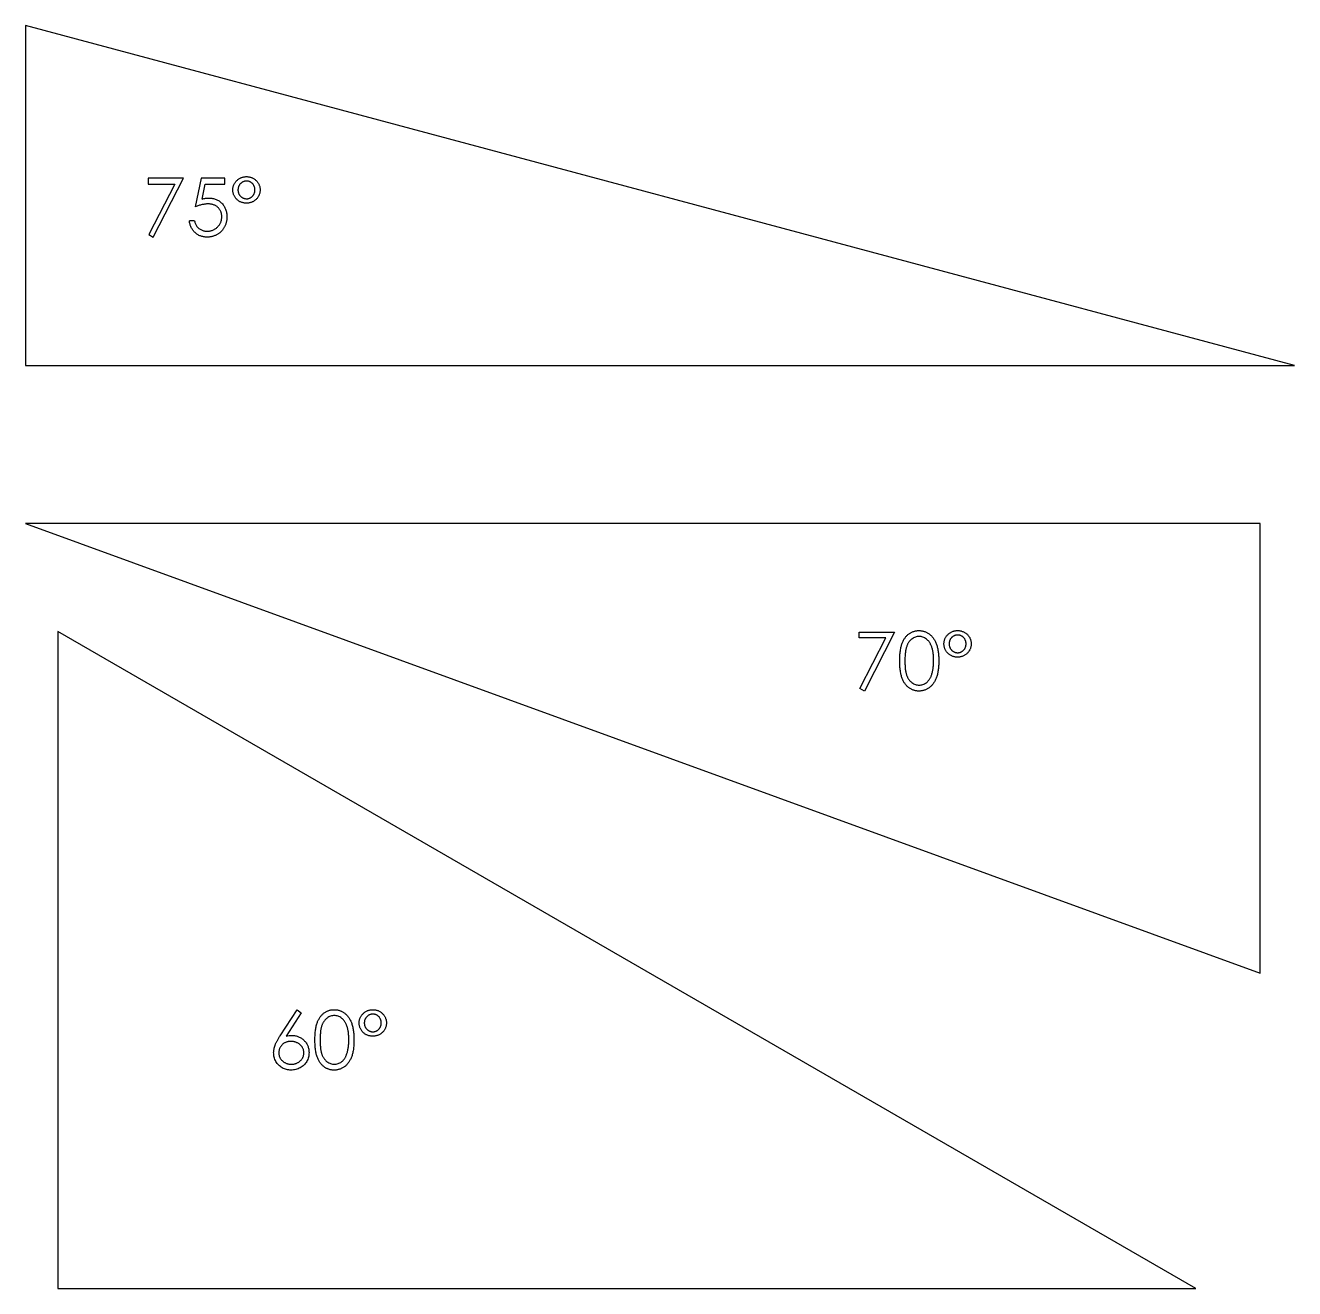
# Model space of a CAD drawing. Header units: millimetres. Extents: x 0 to 250, y -15 to 112.
# Drawn here: x 6.1 to 83.4, y 34.9 to 111.8 of the extents above; entities that cross this region are included whole.
import ezdxf

# ---------------------------------------------------------------- set-up
doc = ezdxf.new("R2010")
doc.units = ezdxf.units.MM

msp = doc.modelspace()

# ---------------------------------------------------------------- linework, layer by layer
at = {"color": 7, "linetype": 'Continuous', "lineweight": 25}
for p, q in [((6.09, 111.753), (6.09, 91.047)), ((83.364, 91.047), (6.09, 111.753)), ((13.56, 102.457), (13.56, 102.098)), ((15.713, 102.457), (13.56, 102.457)), ((13.56, 102.098), (15.182, 102.098)), ((15.182, 102.098), (13.602, 99.017)), ((13.874, 98.867), (15.713, 102.457)), ((16.79, 102.457), (16.431, 100.707)), ((18.226, 102.457), (16.79, 102.457)), ((16.847, 101.178), (17.036, 102.098)), ((17.036, 102.098), (18.226, 102.098)), ((18.226, 102.098), (18.226, 102.457)), ((16.386, 99.855), (16.072, 99.855)), ((13.602, 99.017), (13.874, 98.867)), ((6.09, 91.047), (83.364, 91.047)), ((81.266, 81.431), (6.09, 81.431)), ((6.09, 81.431), (81.266, 54.069)), ((81.266, 54.069), (81.266, 81.431)), ((8.073, 74.868), (8.073, 34.868)), ((77.355, 34.868), (8.073, 74.868)), ((56.855, 74.828), (59.009, 74.828)), ((56.855, 74.469), (56.855, 74.828)), ((58.477, 74.469), (56.855, 74.469)), ((56.898, 71.387), (58.477, 74.469)), ((59.009, 74.828), (57.169, 71.238)), ((57.169, 71.238), (56.898, 71.387)), ((21.597, 50.248), (22.641, 51.845)), ((22.641, 51.845), (22.883, 51.655)), ((22.883, 51.655), (21.958, 50.241)), ((8.073, 34.868), (77.355, 34.868))]:
    msp.add_line(p, q, dxfattribs=at)
for points, knots in [([(18.72, 101.746), (18.721, 101.773), (18.722, 101.827), (18.734, 101.906), (18.754, 101.981), (18.78, 102.054), (18.816, 102.123), (18.858, 102.19), (18.909, 102.253), (18.966, 102.313), (19.028, 102.368), (19.094, 102.416), (19.164, 102.456), (19.237, 102.489), (19.312, 102.515), (19.39, 102.533), (19.471, 102.545), (19.527, 102.546), (19.555, 102.547)], [0, 0, 0, 0, 0.063376, 0.124566, 0.185441, 0.245343, 0.305371, 0.366677, 0.429563, 0.494398, 0.559738, 0.623039, 0.685369, 0.747142, 0.808915, 0.871118, 0.934469, 1, 1, 1, 1]), ([(19.557, 102.278), (19.539, 102.277), (19.505, 102.276), (19.453, 102.269), (19.405, 102.256), (19.357, 102.239), (19.312, 102.217), (19.268, 102.189), (19.226, 102.157), (19.188, 102.12), (19.151, 102.081), (19.121, 102.038), (19.093, 101.993), (19.072, 101.946), (19.055, 101.898), (19.043, 101.847), (19.035, 101.794), (19.034, 101.757), (19.034, 101.739)], [0, 0, 0, 0, 0.063119, 0.125041, 0.184969, 0.244778, 0.305665, 0.36722, 0.42958, 0.494377, 0.559218, 0.622427, 0.684257, 0.746299, 0.807693, 0.869865, 0.934401, 1, 1, 1, 1]), ([(19.555, 102.547), (19.583, 102.546), (19.638, 102.545), (19.719, 102.533), (19.797, 102.515), (19.872, 102.489), (19.943, 102.456), (20.012, 102.416), (20.078, 102.368), (20.139, 102.313), (20.196, 102.253), (20.245, 102.189), (20.286, 102.122), (20.321, 102.052), (20.347, 101.978), (20.366, 101.901), (20.378, 101.821), (20.379, 101.767), (20.38, 101.739)], [0, 0, 0, 0, 0.065527, 0.128875, 0.190543, 0.252313, 0.313091, 0.374945, 0.437802, 0.502322, 0.566778, 0.629416, 0.69043, 0.751186, 0.811411, 0.872678, 0.935563, 1, 1, 1, 1]), ([(20.066, 101.735), (20.066, 101.754), (20.065, 101.791), (20.058, 101.846), (20.046, 101.897), (20.03, 101.947), (20.008, 101.994), (19.983, 102.039), (19.953, 102.082), (19.918, 102.122), (19.88, 102.158), (19.84, 102.191), (19.798, 102.217), (19.753, 102.239), (19.707, 102.257), (19.659, 102.269), (19.609, 102.277), (19.574, 102.277), (19.557, 102.278)], [0, 0, 0, 0, 0.068539, 0.134195, 0.198398, 0.260702, 0.322776, 0.384867, 0.447975, 0.512089, 0.575479, 0.637415, 0.697469, 0.75684, 0.816518, 0.875787, 0.937376, 1, 1, 1, 1]), ([(16.847, 101.178), (16.884, 101.188), (16.956, 101.208), (17.062, 101.23), (17.162, 101.243), (17.228, 101.245), (17.259, 101.246)], [0, 0, 0, 0, 0.275068, 0.532901, 0.773973, 1, 1, 1, 1]), ([(17.259, 101.246), (17.298, 101.245), (17.375, 101.243), (17.488, 101.227), (17.595, 101.202), (17.697, 101.167), (17.794, 101.122), (17.885, 101.066), (17.971, 101), (18.051, 100.925), (18.123, 100.842), (18.187, 100.753), (18.241, 100.658), (18.285, 100.558), (18.32, 100.452), (18.343, 100.339), (18.358, 100.222), (18.36, 100.142), (18.361, 100.101)], [0, 0, 0, 0, 0.065808, 0.129394, 0.190894, 0.251281, 0.310815, 0.370371, 0.430768, 0.492881, 0.555104, 0.616067, 0.677256, 0.73826, 0.800762, 0.864778, 0.931045, 1, 1, 1, 1]), ([(19.548, 100.931), (19.519, 100.932), (19.464, 100.933), (19.381, 100.945), (19.302, 100.963), (19.227, 100.989), (19.155, 101.022), (19.086, 101.062), (19.021, 101.11), (18.96, 101.165), (18.904, 101.225), (18.854, 101.289), (18.813, 101.357), (18.779, 101.428), (18.752, 101.503), (18.733, 101.581), (18.721, 101.662), (18.72, 101.718), (18.72, 101.746)], [0, 0, 0, 0, 0.0655549, 0.1294781, 0.1917174, 0.2530031, 0.3137968, 0.3751661, 0.43753, 0.5015448, 0.5651256, 0.6272731, 0.6882688, 0.7488016, 0.8097566, 0.8715944, 0.9344451, 1, 1, 1, 1]), ([(19.034, 101.739), (19.034, 101.721), (19.035, 101.686), (19.043, 101.633), (19.055, 101.583), (19.072, 101.534), (19.094, 101.487), (19.12, 101.443), (19.152, 101.4), (19.188, 101.359), (19.228, 101.323), (19.269, 101.29), (19.312, 101.262), (19.358, 101.24), (19.405, 101.222), (19.453, 101.21), (19.503, 101.203), (19.537, 101.201), (19.555, 101.201)], [0, 0, 0, 0, 0.06502, 0.128146, 0.190568, 0.25221, 0.313736, 0.37654, 0.4405, 0.506228, 0.571902, 0.635028, 0.696119, 0.75725, 0.816801, 0.87697, 0.937469, 1, 1, 1, 1]), ([(20.38, 101.739), (20.38, 101.711), (20.378, 101.656), (20.366, 101.576), (20.347, 101.499), (20.32, 101.425), (20.286, 101.354), (20.244, 101.287), (20.194, 101.224), (20.138, 101.164), (20.076, 101.11), (20.01, 101.062), (19.941, 101.022), (19.869, 100.988), (19.793, 100.963), (19.714, 100.945), (19.632, 100.933), (19.576, 100.932), (19.548, 100.931)], [0, 0, 0, 0, 0.064644, 0.127202, 0.188677, 0.249283, 0.309724, 0.37042, 0.432638, 0.496759, 0.560989, 0.623519, 0.685051, 0.7465, 0.807773, 0.870178, 0.934271, 1, 1, 1, 1]), ([(19.555, 101.201), (19.572, 101.201), (19.606, 101.202), (19.655, 101.21), (19.704, 101.221), (19.75, 101.239), (19.795, 101.261), (19.837, 101.288), (19.878, 101.32), (19.916, 101.356), (19.951, 101.396), (19.982, 101.438), (20.008, 101.482), (20.028, 101.529), (20.046, 101.577), (20.058, 101.628), (20.065, 101.681), (20.066, 101.717), (20.066, 101.735)], [0, 0, 0, 0, 0.062317, 0.123598, 0.183382, 0.243579, 0.303467, 0.364043, 0.426657, 0.491216, 0.555887, 0.619349, 0.681666, 0.74428, 0.805786, 0.868886, 0.933422, 1, 1, 1, 1]), ([(17.203, 100.887), (17.175, 100.886), (17.119, 100.885), (17.033, 100.876), (16.943, 100.862), (16.849, 100.842), (16.75, 100.817), (16.648, 100.786), (16.54, 100.749), (16.468, 100.721), (16.431, 100.707)], [0, 0, 0, 0, 0.102203, 0.211023, 0.3251, 0.446502, 0.573788, 0.708901, 0.850358, 1, 1, 1, 1]), ([(18.047, 100.114), (18.046, 100.142), (18.045, 100.197), (18.034, 100.277), (18.016, 100.353), (17.99, 100.426), (17.958, 100.494), (17.919, 100.558), (17.871, 100.618), (17.817, 100.673), (17.758, 100.724), (17.693, 100.767), (17.622, 100.804), (17.548, 100.835), (17.468, 100.858), (17.384, 100.875), (17.295, 100.885), (17.234, 100.886), (17.203, 100.887)], [0, 0, 0, 0, 0.065351, 0.127916, 0.18836, 0.247216, 0.30563, 0.36377, 0.422661, 0.482687, 0.5433, 0.604118, 0.664965, 0.727413, 0.791468, 0.858055, 0.927037, 1, 1, 1, 1]), ([(17.14, 98.867), (17.105, 98.868), (17.037, 98.869), (16.936, 98.884), (16.839, 98.904), (16.747, 98.935), (16.659, 98.973), (16.575, 99.022), (16.495, 99.077), (16.42, 99.141), (16.351, 99.212), (16.289, 99.289), (16.234, 99.371), (16.187, 99.458), (16.146, 99.55), (16.114, 99.647), (16.089, 99.749), (16.078, 99.819), (16.072, 99.855)], [0, 0, 0, 0, 0.065421, 0.128708, 0.190236, 0.250724, 0.310637, 0.370766, 0.431615, 0.493523, 0.555883, 0.617342, 0.678668, 0.740711, 0.802985, 0.866803, 0.932347, 1, 1, 1, 1]), ([(16.386, 99.855), (16.394, 99.821), (16.409, 99.757), (16.442, 99.667), (16.481, 99.587), (16.529, 99.515), (16.585, 99.453), (16.65, 99.397), (16.722, 99.347), (16.803, 99.305), (16.888, 99.269), (16.976, 99.246), (17.067, 99.229), (17.128, 99.227), (17.158, 99.226)], [0, 0, 0, 0, 0.094687, 0.181994, 0.264377, 0.34218, 0.418618, 0.496509, 0.577369, 0.661511, 0.746733, 0.831258, 0.915206, 1, 1, 1, 1]), ([(18.361, 100.101), (18.36, 100.072), (18.359, 100.015), (18.352, 99.931), (18.339, 99.849), (18.322, 99.768), (18.299, 99.69), (18.272, 99.613), (18.239, 99.538), (18.202, 99.465), (18.161, 99.394), (18.115, 99.329), (18.067, 99.267), (18.014, 99.209), (17.958, 99.156), (17.899, 99.107), (17.836, 99.061), (17.769, 99.021), (17.7, 98.984), (17.627, 98.954), (17.553, 98.927), (17.476, 98.905), (17.396, 98.888), (17.313, 98.877), (17.227, 98.868), (17.169, 98.868), (17.14, 98.867)], [0, 0, 0, 0, 0.044014, 0.087434, 0.130118, 0.172554, 0.214555, 0.256298, 0.298438, 0.340849, 0.382715, 0.423924, 0.464246, 0.504074, 0.543862, 0.583567, 0.623094, 0.663229, 0.703551, 0.743938, 0.784541, 0.82575, 0.867757, 0.910745, 0.954914, 1, 1, 1, 1]), ([(17.158, 99.226), (17.188, 99.227), (17.247, 99.229), (17.334, 99.241), (17.418, 99.26), (17.498, 99.289), (17.575, 99.324), (17.649, 99.369), (17.72, 99.42), (17.786, 99.479), (17.847, 99.544), (17.901, 99.613), (17.945, 99.688), (17.983, 99.765), (18.012, 99.847), (18.032, 99.932), (18.044, 100.022), (18.046, 100.083), (18.047, 100.114)], [0, 0, 0, 0, 0.064207, 0.126425, 0.18768, 0.248216, 0.308305, 0.369661, 0.431699, 0.495947, 0.559758, 0.622295, 0.683911, 0.745092, 0.80674, 0.869087, 0.93329, 1, 1, 1, 1]), ([(59.323, 73.076), (59.323, 73.132), (59.324, 73.241), (59.331, 73.4), (59.343, 73.549), (59.359, 73.688), (59.379, 73.818), (59.405, 73.937), (59.435, 74.047), (59.469, 74.147), (59.508, 74.24), (59.551, 74.326), (59.598, 74.406), (59.648, 74.481), (59.703, 74.55), (59.76, 74.614), (59.822, 74.671), (59.888, 74.723), (59.957, 74.768), (60.027, 74.808), (60.1, 74.842), (60.175, 74.869), (60.252, 74.891), (60.331, 74.907), (60.411, 74.916), (60.466, 74.917), (60.493, 74.917)], [0, 0, 0, 0, 0.068595, 0.133246, 0.194313, 0.251279, 0.304513, 0.354235, 0.400481, 0.443411, 0.484015, 0.523252, 0.561042, 0.5979, 0.633518, 0.668314, 0.702496, 0.736685, 0.770293, 0.803437, 0.835913, 0.86846, 0.900847, 0.933467, 0.966258, 1, 1, 1, 1]), ([(60.504, 74.558), (60.465, 74.556), (60.388, 74.552), (60.273, 74.524), (60.163, 74.474), (60.076, 74.419), (60.009, 74.366), (59.962, 74.321), (59.918, 74.271), (59.877, 74.217), (59.839, 74.158), (59.804, 74.095), (59.773, 74.028), (59.744, 73.955), (59.718, 73.875), (59.697, 73.788), (59.678, 73.691), (59.664, 73.586), (59.651, 73.471), (59.644, 73.348), (59.637, 73.216), (59.637, 73.125), (59.637, 73.078)], [0, 0, 0, 0, 0.060387, 0.120883, 0.182755, 0.247811, 0.281299, 0.315088, 0.349702, 0.384857, 0.420966, 0.458511, 0.497175, 0.537602, 0.580503, 0.627468, 0.678388, 0.733983, 0.793747, 0.857714, 0.926698, 1, 1, 1, 1]), ([(60.493, 74.917), (60.521, 74.917), (60.576, 74.916), (60.658, 74.907), (60.738, 74.891), (60.816, 74.869), (60.892, 74.842), (60.966, 74.808), (61.038, 74.768), (61.108, 74.722), (61.175, 74.67), (61.238, 74.611), (61.298, 74.546), (61.355, 74.476), (61.407, 74.398), (61.456, 74.315), (61.501, 74.226), (61.543, 74.131), (61.58, 74.027), (61.613, 73.917), (61.64, 73.797), (61.663, 73.669), (61.68, 73.533), (61.693, 73.388), (61.699, 73.235), (61.701, 73.13), (61.701, 73.076)], [0, 0, 0, 0, 0.033788, 0.067194, 0.099862, 0.132567, 0.165151, 0.197913, 0.231319, 0.265083, 0.299255, 0.334399, 0.369943, 0.406284, 0.444064, 0.482998, 0.523354, 0.565537, 0.609613, 0.656391, 0.705885, 0.758325, 0.813832, 0.872795, 0.934722, 1, 1, 1, 1]), ([(61.387, 73.078), (61.387, 73.12), (61.386, 73.202), (61.381, 73.323), (61.371, 73.437), (61.359, 73.546), (61.342, 73.649), (61.323, 73.746), (61.298, 73.837), (61.271, 73.923), (61.24, 74.003), (61.206, 74.077), (61.17, 74.146), (61.13, 74.209), (61.088, 74.267), (61.043, 74.319), (60.995, 74.365), (60.928, 74.419), (60.841, 74.473), (60.732, 74.524), (60.619, 74.552), (60.542, 74.556), (60.504, 74.558)], [0, 0, 0, 0, 0.0656812, 0.1284865, 0.1881751, 0.2451061, 0.2994484, 0.3508229, 0.3999417, 0.4466717, 0.4912545, 0.5333763, 0.5738528, 0.6125263, 0.6495971, 0.685532, 0.7201058, 0.7538377, 0.8189254, 0.8804935, 0.9403113, 1, 1, 1, 1]), ([(62.015, 74.117), (62.016, 74.144), (62.018, 74.197), (62.029, 74.276), (62.049, 74.352), (62.075, 74.425), (62.112, 74.494), (62.153, 74.561), (62.204, 74.624), (62.261, 74.684), (62.324, 74.738), (62.39, 74.787), (62.46, 74.827), (62.532, 74.86), (62.608, 74.886), (62.686, 74.904), (62.767, 74.916), (62.822, 74.917), (62.85, 74.917)], [0, 0, 0, 0, 0.063376, 0.124566, 0.185441, 0.245343, 0.305371, 0.366677, 0.429563, 0.494398, 0.559738, 0.623039, 0.685369, 0.747142, 0.808915, 0.871118, 0.934469, 1, 1, 1, 1]), ([(62.852, 74.648), (62.835, 74.648), (62.8, 74.646), (62.749, 74.64), (62.7, 74.626), (62.653, 74.61), (62.607, 74.587), (62.564, 74.56), (62.522, 74.528), (62.483, 74.491), (62.447, 74.452), (62.416, 74.408), (62.389, 74.364), (62.367, 74.317), (62.35, 74.268), (62.339, 74.217), (62.33, 74.164), (62.33, 74.128), (62.329, 74.11)], [0, 0, 0, 0, 0.0631191, 0.1250408, 0.1849685, 0.2447783, 0.3056648, 0.3672204, 0.4295797, 0.4943772, 0.5592184, 0.6224269, 0.6842573, 0.7462986, 0.8076933, 0.8698654, 0.9344008, 1, 1, 1, 1]), ([(62.85, 74.917), (62.878, 74.917), (62.934, 74.916), (63.015, 74.904), (63.093, 74.886), (63.167, 74.86), (63.239, 74.826), (63.308, 74.787), (63.373, 74.739), (63.434, 74.683), (63.491, 74.624), (63.54, 74.56), (63.582, 74.493), (63.617, 74.423), (63.643, 74.349), (63.661, 74.272), (63.674, 74.192), (63.675, 74.137), (63.676, 74.11)], [0, 0, 0, 0, 0.065527, 0.128875, 0.190543, 0.252313, 0.313091, 0.374945, 0.437802, 0.502322, 0.566778, 0.629416, 0.69043, 0.751186, 0.811411, 0.872678, 0.935563, 1, 1, 1, 1]), ([(63.362, 74.106), (63.361, 74.125), (63.361, 74.162), (63.353, 74.216), (63.341, 74.268), (63.325, 74.318), (63.304, 74.365), (63.279, 74.41), (63.249, 74.453), (63.213, 74.492), (63.176, 74.529), (63.136, 74.561), (63.094, 74.588), (63.049, 74.61), (63.003, 74.628), (62.954, 74.639), (62.904, 74.647), (62.87, 74.648), (62.852, 74.648)], [0, 0, 0, 0, 0.068539, 0.134195, 0.198398, 0.260702, 0.322776, 0.384867, 0.447975, 0.512089, 0.575479, 0.637415, 0.697469, 0.75684, 0.816518, 0.875787, 0.937376, 1, 1, 1, 1]), ([(62.843, 73.302), (62.815, 73.303), (62.759, 73.304), (62.677, 73.316), (62.598, 73.333), (62.523, 73.36), (62.451, 73.393), (62.382, 73.433), (62.316, 73.481), (62.255, 73.536), (62.199, 73.596), (62.15, 73.66), (62.108, 73.727), (62.074, 73.799), (62.047, 73.873), (62.029, 73.951), (62.017, 74.033), (62.016, 74.088), (62.015, 74.117)], [0, 0, 0, 0, 0.065555, 0.129478, 0.191717, 0.253003, 0.313797, 0.375166, 0.43753, 0.501545, 0.565126, 0.627273, 0.688269, 0.748802, 0.809757, 0.871594, 0.934445, 1, 1, 1, 1]), ([(62.329, 74.11), (62.33, 74.092), (62.33, 74.056), (62.339, 74.004), (62.35, 73.953), (62.367, 73.905), (62.389, 73.858), (62.416, 73.813), (62.448, 73.77), (62.484, 73.73), (62.523, 73.693), (62.565, 73.661), (62.608, 73.633), (62.653, 73.611), (62.7, 73.593), (62.749, 73.58), (62.799, 73.573), (62.833, 73.572), (62.85, 73.571)], [0, 0, 0, 0, 0.06502, 0.128146, 0.190568, 0.25221, 0.313736, 0.37654, 0.4405, 0.506228, 0.571902, 0.635028, 0.696119, 0.75725, 0.816801, 0.87697, 0.937469, 1, 1, 1, 1]), ([(63.676, 74.11), (63.675, 74.082), (63.674, 74.027), (63.661, 73.947), (63.643, 73.869), (63.616, 73.795), (63.581, 73.725), (63.54, 73.657), (63.489, 73.595), (63.433, 73.534), (63.371, 73.48), (63.306, 73.432), (63.237, 73.392), (63.164, 73.359), (63.089, 73.334), (63.01, 73.316), (62.928, 73.304), (62.872, 73.303), (62.843, 73.302)], [0, 0, 0, 0, 0.0646445, 0.1272024, 0.1886772, 0.2492835, 0.3097242, 0.3704203, 0.4326382, 0.4967588, 0.5609895, 0.6235191, 0.6850515, 0.7465, 0.8077733, 0.870178, 0.934271, 1, 1, 1, 1]), ([(62.85, 73.571), (62.867, 73.572), (62.901, 73.572), (62.951, 73.581), (62.999, 73.592), (63.045, 73.61), (63.09, 73.632), (63.132, 73.659), (63.173, 73.69), (63.211, 73.726), (63.246, 73.766), (63.277, 73.808), (63.304, 73.853), (63.324, 73.9), (63.342, 73.948), (63.353, 73.999), (63.361, 74.051), (63.361, 74.087), (63.362, 74.106)], [0, 0, 0, 0, 0.0623168, 0.1235976, 0.1833822, 0.2435791, 0.303467, 0.3640434, 0.4266572, 0.4912159, 0.5558873, 0.6193493, 0.6816661, 0.7442798, 0.8057858, 0.8688857, 0.9334219, 1, 1, 1, 1]), ([(60.493, 71.238), (60.466, 71.238), (60.411, 71.239), (60.331, 71.249), (60.252, 71.264), (60.176, 71.286), (60.101, 71.312), (60.029, 71.346), (59.959, 71.385), (59.891, 71.43), (59.826, 71.481), (59.763, 71.538), (59.706, 71.602), (59.652, 71.671), (59.601, 71.746), (59.554, 71.827), (59.511, 71.914), (59.471, 72.007), (59.436, 72.108), (59.405, 72.218), (59.381, 72.338), (59.36, 72.468), (59.343, 72.606), (59.331, 72.755), (59.324, 72.912), (59.323, 73.021), (59.323, 73.076)], [0, 0, 0, 0, 0.033787, 0.066622, 0.099285, 0.131361, 0.163585, 0.196104, 0.228902, 0.262158, 0.295991, 0.330218, 0.36506, 0.400951, 0.43762, 0.475708, 0.515381, 0.556414, 0.599765, 0.646424, 0.696431, 0.749782, 0.806573, 0.867436, 0.931887, 1, 1, 1, 1]), ([(59.637, 73.078), (59.637, 73.031), (59.637, 72.94), (59.644, 72.808), (59.652, 72.685), (59.662, 72.571), (59.678, 72.466), (59.696, 72.369), (59.718, 72.281), (59.743, 72.202), (59.772, 72.129), (59.804, 72.062), (59.838, 71.998), (59.876, 71.94), (59.917, 71.886), (59.961, 71.836), (60.009, 71.791), (60.076, 71.737), (60.164, 71.681), (60.274, 71.633), (60.388, 71.603), (60.465, 71.599), (60.504, 71.597)], [0, 0, 0, 0, 0.0729511, 0.1415837, 0.2059265, 0.2653014, 0.3205972, 0.3718165, 0.4187898, 0.4616987, 0.5021336, 0.5408043, 0.5781805, 0.6142969, 0.6496782, 0.6842995, 0.718359, 0.7520809, 0.8176524, 0.8797221, 0.9399656, 1, 1, 1, 1]), ([(61.701, 73.076), (61.701, 73.023), (61.699, 72.918), (61.693, 72.766), (61.68, 72.622), (61.664, 72.486), (61.641, 72.359), (61.614, 72.24), (61.583, 72.129), (61.545, 72.027), (61.504, 71.932), (61.459, 71.844), (61.41, 71.76), (61.358, 71.683), (61.302, 71.612), (61.241, 71.548), (61.177, 71.488), (61.11, 71.436), (61.039, 71.39), (60.967, 71.348), (60.893, 71.315), (60.817, 71.287), (60.739, 71.265), (60.658, 71.25), (60.576, 71.239), (60.521, 71.238), (60.493, 71.238)], [0, 0, 0, 0, 0.065063, 0.126773, 0.185516, 0.240765, 0.29298, 0.34225, 0.388919, 0.432776, 0.474628, 0.514775, 0.553606, 0.591426, 0.628028, 0.663804, 0.698984, 0.733591, 0.767628, 0.801208, 0.834264, 0.866981, 0.89972, 0.932702, 0.966176, 1, 1, 1, 1]), ([(61.255, 72.198), (61.265, 72.229), (61.287, 72.292), (61.314, 72.391), (61.336, 72.494), (61.356, 72.601), (61.369, 72.714), (61.38, 72.831), (61.386, 72.953), (61.387, 73.036), (61.387, 73.078)], [0, 0, 0, 0, 0.110588, 0.224542, 0.342503, 0.464324, 0.590756, 0.722227, 0.858843, 1, 1, 1, 1]), ([(60.504, 71.597), (60.542, 71.599), (60.62, 71.602), (60.733, 71.633), (60.843, 71.679), (60.929, 71.734), (60.994, 71.786), (61.041, 71.831), (61.084, 71.881), (61.125, 71.935), (61.163, 71.994), (61.197, 72.057), (61.228, 72.126), (61.246, 72.173), (61.255, 72.198)], [0, 0, 0, 0, 0.112813, 0.225394, 0.339595, 0.459675, 0.521735, 0.583926, 0.648174, 0.713881, 0.781004, 0.851451, 0.924051, 1, 1, 1, 1]), ([(23.718, 50.004), (23.718, 50.06), (23.719, 50.169), (23.726, 50.328), (23.738, 50.477), (23.754, 50.616), (23.774, 50.746), (23.8, 50.865), (23.83, 50.975), (23.864, 51.075), (23.903, 51.168), (23.946, 51.254), (23.993, 51.334), (24.043, 51.409), (24.098, 51.478), (24.155, 51.542), (24.217, 51.599), (24.283, 51.651), (24.352, 51.696), (24.422, 51.736), (24.495, 51.77), (24.57, 51.797), (24.647, 51.819), (24.726, 51.835), (24.806, 51.844), (24.861, 51.845), (24.888, 51.845)], [0, 0, 0, 0, 0.068595, 0.133246, 0.194313, 0.251279, 0.304513, 0.354235, 0.400481, 0.443411, 0.484015, 0.523252, 0.561042, 0.5979, 0.633518, 0.668314, 0.702496, 0.736685, 0.770293, 0.803437, 0.835913, 0.86846, 0.900847, 0.933467, 0.966258, 1, 1, 1, 1]), ([(24.888, 51.845), (24.916, 51.845), (24.971, 51.844), (25.053, 51.835), (25.133, 51.819), (25.211, 51.797), (25.287, 51.77), (25.361, 51.736), (25.433, 51.696), (25.503, 51.65), (25.57, 51.598), (25.633, 51.539), (25.693, 51.474), (25.75, 51.404), (25.802, 51.326), (25.851, 51.243), (25.896, 51.154), (25.938, 51.059), (25.975, 50.955), (26.009, 50.845), (26.035, 50.725), (26.058, 50.597), (26.075, 50.461), (26.088, 50.316), (26.094, 50.163), (26.096, 50.058), (26.096, 50.004)], [0, 0, 0, 0, 0.033788, 0.067194, 0.099862, 0.132567, 0.165151, 0.197913, 0.231319, 0.265083, 0.299255, 0.334399, 0.369943, 0.406284, 0.444064, 0.482998, 0.523354, 0.565537, 0.609613, 0.656391, 0.705885, 0.758325, 0.813832, 0.872795, 0.934722, 1, 1, 1, 1]), ([(26.41, 51.045), (26.411, 51.072), (26.413, 51.125), (26.424, 51.204), (26.444, 51.28), (26.471, 51.353), (26.507, 51.422), (26.548, 51.489), (26.6, 51.552), (26.656, 51.612), (26.719, 51.666), (26.785, 51.715), (26.855, 51.755), (26.927, 51.788), (27.003, 51.814), (27.081, 51.832), (27.162, 51.844), (27.217, 51.845), (27.245, 51.845)], [0, 0, 0, 0, 0.063376, 0.124566, 0.185441, 0.245343, 0.305371, 0.366677, 0.429563, 0.494398, 0.559738, 0.623039, 0.685369, 0.747142, 0.808915, 0.871118, 0.934469, 1, 1, 1, 1]), ([(27.245, 51.845), (27.274, 51.845), (27.329, 51.844), (27.41, 51.832), (27.488, 51.814), (27.563, 51.788), (27.634, 51.754), (27.703, 51.715), (27.769, 51.667), (27.829, 51.611), (27.886, 51.552), (27.935, 51.488), (27.977, 51.421), (28.012, 51.351), (28.038, 51.277), (28.056, 51.2), (28.069, 51.12), (28.07, 51.065), (28.071, 51.038)], [0, 0, 0, 0, 0.065527, 0.128875, 0.190543, 0.252313, 0.313091, 0.374945, 0.437802, 0.502322, 0.566778, 0.629416, 0.69043, 0.751186, 0.811411, 0.872678, 0.935563, 1, 1, 1, 1]), ([(24.899, 51.486), (24.86, 51.484), (24.783, 51.48), (24.668, 51.452), (24.558, 51.402), (24.471, 51.347), (24.404, 51.294), (24.357, 51.249), (24.313, 51.199), (24.272, 51.145), (24.234, 51.086), (24.199, 51.024), (24.168, 50.956), (24.139, 50.883), (24.113, 50.803), (24.092, 50.716), (24.073, 50.619), (24.059, 50.514), (24.047, 50.399), (24.039, 50.276), (24.033, 50.144), (24.032, 50.053), (24.032, 50.006)], [0, 0, 0, 0, 0.060387, 0.120883, 0.182755, 0.247811, 0.281299, 0.315088, 0.349702, 0.384857, 0.420966, 0.458511, 0.497175, 0.537602, 0.580503, 0.627468, 0.678388, 0.733983, 0.793747, 0.857714, 0.926698, 1, 1, 1, 1]), ([(25.782, 50.006), (25.782, 50.048), (25.781, 50.13), (25.776, 50.251), (25.766, 50.365), (25.754, 50.474), (25.737, 50.577), (25.718, 50.674), (25.693, 50.765), (25.666, 50.851), (25.635, 50.931), (25.601, 51.005), (25.565, 51.074), (25.525, 51.137), (25.483, 51.195), (25.438, 51.247), (25.39, 51.293), (25.323, 51.347), (25.236, 51.401), (25.127, 51.452), (25.014, 51.48), (24.937, 51.484), (24.899, 51.486)], [0, 0, 0, 0, 0.065681, 0.128486, 0.188175, 0.245106, 0.299448, 0.350823, 0.399942, 0.446672, 0.491255, 0.533376, 0.573853, 0.612526, 0.649597, 0.685532, 0.720106, 0.753838, 0.818925, 0.880493, 0.940311, 1, 1, 1, 1]), ([(27.238, 50.23), (27.21, 50.231), (27.154, 50.232), (27.072, 50.244), (26.993, 50.261), (26.918, 50.288), (26.846, 50.321), (26.777, 50.361), (26.711, 50.409), (26.65, 50.464), (26.594, 50.524), (26.545, 50.588), (26.503, 50.655), (26.47, 50.727), (26.443, 50.801), (26.424, 50.879), (26.412, 50.961), (26.411, 51.016), (26.41, 51.045)], [0, 0, 0, 0, 0.0655549, 0.1294781, 0.1917174, 0.2530031, 0.3137968, 0.3751661, 0.43753, 0.5015448, 0.5651256, 0.6272731, 0.6882688, 0.7488016, 0.8097566, 0.8715944, 0.9344451, 1, 1, 1, 1]), ([(27.248, 51.576), (27.23, 51.576), (27.195, 51.574), (27.144, 51.568), (27.095, 51.554), (27.048, 51.538), (27.002, 51.515), (26.959, 51.488), (26.917, 51.456), (26.879, 51.419), (26.842, 51.38), (26.811, 51.336), (26.784, 51.292), (26.762, 51.245), (26.745, 51.196), (26.734, 51.145), (26.725, 51.092), (26.725, 51.056), (26.725, 51.038)], [0, 0, 0, 0, 0.063119, 0.125041, 0.184969, 0.244778, 0.305665, 0.36722, 0.42958, 0.494377, 0.559218, 0.622427, 0.684257, 0.746299, 0.807693, 0.869865, 0.934401, 1, 1, 1, 1]), ([(26.725, 51.038), (26.725, 51.02), (26.725, 50.984), (26.734, 50.932), (26.745, 50.881), (26.762, 50.833), (26.784, 50.786), (26.811, 50.741), (26.843, 50.698), (26.879, 50.658), (26.918, 50.621), (26.96, 50.589), (27.003, 50.561), (27.048, 50.539), (27.095, 50.521), (27.144, 50.508), (27.194, 50.501), (27.228, 50.5), (27.245, 50.499)], [0, 0, 0, 0, 0.0650201, 0.1281457, 0.1905682, 0.2522101, 0.3137365, 0.3765398, 0.4405001, 0.5062282, 0.571902, 0.6350276, 0.6961185, 0.7572502, 0.8168008, 0.8769698, 0.9374693, 1, 1, 1, 1]), ([(28.071, 51.038), (28.07, 51.01), (28.069, 50.955), (28.056, 50.875), (28.038, 50.797), (28.011, 50.723), (27.976, 50.653), (27.935, 50.585), (27.884, 50.523), (27.828, 50.462), (27.766, 50.408), (27.701, 50.36), (27.632, 50.32), (27.559, 50.287), (27.484, 50.262), (27.405, 50.244), (27.323, 50.232), (27.267, 50.231), (27.238, 50.23)], [0, 0, 0, 0, 0.064644, 0.127202, 0.188677, 0.249283, 0.309724, 0.37042, 0.432638, 0.496759, 0.560989, 0.623519, 0.685051, 0.7465, 0.807773, 0.870178, 0.934271, 1, 1, 1, 1]), ([(27.245, 50.499), (27.263, 50.5), (27.296, 50.5), (27.346, 50.509), (27.395, 50.52), (27.441, 50.538), (27.485, 50.56), (27.528, 50.587), (27.568, 50.618), (27.606, 50.654), (27.641, 50.694), (27.672, 50.736), (27.699, 50.781), (27.719, 50.828), (27.737, 50.876), (27.748, 50.927), (27.756, 50.979), (27.756, 51.015), (27.757, 51.034)], [0, 0, 0, 0, 0.062317, 0.123598, 0.183382, 0.243579, 0.303467, 0.364043, 0.426657, 0.491216, 0.555887, 0.619349, 0.681666, 0.74428, 0.805786, 0.868886, 0.933422, 1, 1, 1, 1]), ([(27.757, 51.034), (27.756, 51.053), (27.756, 51.09), (27.748, 51.144), (27.736, 51.196), (27.72, 51.246), (27.699, 51.293), (27.674, 51.338), (27.644, 51.381), (27.609, 51.42), (27.571, 51.457), (27.531, 51.489), (27.489, 51.516), (27.444, 51.538), (27.398, 51.556), (27.349, 51.567), (27.299, 51.575), (27.265, 51.576), (27.248, 51.576)], [0, 0, 0, 0, 0.068539, 0.134195, 0.198398, 0.260702, 0.322776, 0.384867, 0.447975, 0.512089, 0.575479, 0.637415, 0.697469, 0.75684, 0.816518, 0.875787, 0.937376, 1, 1, 1, 1]), ([(21.205, 49.232), (21.206, 49.268), (21.209, 49.341), (21.226, 49.453), (21.253, 49.567), (21.283, 49.664), (21.315, 49.743), (21.342, 49.807), (21.375, 49.873), (21.41, 49.942), (21.451, 50.015), (21.495, 50.09), (21.545, 50.168), (21.579, 50.221), (21.597, 50.248)], [0, 0, 0, 0, 0.097818, 0.199726, 0.305276, 0.415811, 0.474472, 0.537274, 0.603657, 0.674299, 0.749834, 0.828598, 0.912378, 1, 1, 1, 1]), ([(21.958, 50.241), (22.02, 50.251), (22.14, 50.27), (22.262, 50.273), (22.321, 50.275)], [0, 0, 0, 0, 0.512659, 1, 1, 1, 1]), ([(22.321, 50.275), (22.356, 50.274), (22.426, 50.272), (22.529, 50.258), (22.628, 50.235), (22.722, 50.202), (22.813, 50.159), (22.899, 50.108), (22.981, 50.046), (23.058, 49.977), (23.128, 49.9), (23.191, 49.819), (23.243, 49.733), (23.285, 49.642), (23.318, 49.547), (23.342, 49.448), (23.356, 49.344), (23.358, 49.274), (23.359, 49.238)], [0, 0, 0, 0, 0.065231, 0.128405, 0.190067, 0.250943, 0.311546, 0.372863, 0.435024, 0.499072, 0.563091, 0.62551, 0.68668, 0.747283, 0.808563, 0.870742, 0.934341, 1, 1, 1, 1]), ([(22.255, 49.916), (22.228, 49.915), (22.176, 49.914), (22.1, 49.905), (22.027, 49.888), (21.958, 49.867), (21.893, 49.838), (21.833, 49.803), (21.776, 49.761), (21.723, 49.714), (21.675, 49.662), (21.634, 49.606), (21.598, 49.549), (21.569, 49.488), (21.547, 49.425), (21.531, 49.359), (21.522, 49.29), (21.52, 49.243), (21.519, 49.219)], [0, 0, 0, 0, 0.070599, 0.137901, 0.203196, 0.26679, 0.329106, 0.390654, 0.452653, 0.515748, 0.577926, 0.63893, 0.698351, 0.757296, 0.816394, 0.876267, 0.936817, 1, 1, 1, 1]), ([(23.045, 49.219), (23.044, 49.243), (23.043, 49.29), (23.031, 49.359), (23.014, 49.425), (22.989, 49.488), (22.955, 49.549), (22.915, 49.607), (22.868, 49.662), (22.814, 49.714), (22.755, 49.761), (22.693, 49.803), (22.627, 49.838), (22.559, 49.867), (22.487, 49.888), (22.412, 49.905), (22.335, 49.914), (22.282, 49.915), (22.255, 49.916)], [0, 0, 0, 0, 0.061138, 0.119994, 0.178225, 0.236256, 0.294929, 0.354716, 0.41673, 0.480664, 0.545832, 0.609758, 0.672971, 0.736017, 0.799839, 0.864775, 0.931088, 1, 1, 1, 1]), ([(24.888, 48.166), (24.861, 48.166), (24.806, 48.167), (24.726, 48.177), (24.647, 48.192), (24.571, 48.214), (24.496, 48.24), (24.424, 48.274), (24.354, 48.313), (24.286, 48.358), (24.221, 48.409), (24.159, 48.466), (24.101, 48.53), (24.047, 48.599), (23.996, 48.674), (23.949, 48.755), (23.906, 48.842), (23.866, 48.935), (23.831, 49.036), (23.8, 49.146), (23.776, 49.266), (23.755, 49.396), (23.738, 49.534), (23.726, 49.683), (23.719, 49.84), (23.718, 49.949), (23.718, 50.004)], [0, 0, 0, 0, 0.033787, 0.066622, 0.099285, 0.131361, 0.163585, 0.196104, 0.228902, 0.262158, 0.295991, 0.330218, 0.36506, 0.400951, 0.43762, 0.475708, 0.515381, 0.556414, 0.599765, 0.646424, 0.696431, 0.749782, 0.806573, 0.867436, 0.931887, 1, 1, 1, 1]), ([(24.032, 50.006), (24.032, 49.959), (24.033, 49.868), (24.039, 49.736), (24.047, 49.613), (24.058, 49.499), (24.073, 49.394), (24.091, 49.297), (24.113, 49.209), (24.138, 49.13), (24.167, 49.057), (24.199, 48.99), (24.233, 48.926), (24.271, 48.868), (24.313, 48.814), (24.356, 48.764), (24.405, 48.719), (24.471, 48.665), (24.559, 48.609), (24.669, 48.561), (24.783, 48.531), (24.86, 48.527), (24.899, 48.525)], [0, 0, 0, 0, 0.072951, 0.141584, 0.205926, 0.265301, 0.320597, 0.371817, 0.41879, 0.461699, 0.502134, 0.540804, 0.578181, 0.614297, 0.649678, 0.684299, 0.718359, 0.752081, 0.817652, 0.879722, 0.939966, 1, 1, 1, 1]), ([(26.096, 50.004), (26.096, 49.951), (26.094, 49.846), (26.088, 49.694), (26.075, 49.55), (26.059, 49.414), (26.036, 49.287), (26.009, 49.168), (25.978, 49.057), (25.94, 48.955), (25.899, 48.86), (25.854, 48.772), (25.805, 48.688), (25.753, 48.611), (25.697, 48.54), (25.636, 48.476), (25.572, 48.416), (25.505, 48.364), (25.435, 48.318), (25.363, 48.276), (25.288, 48.243), (25.212, 48.215), (25.134, 48.193), (25.053, 48.178), (24.972, 48.167), (24.916, 48.166), (24.888, 48.166)], [0, 0, 0, 0, 0.065063, 0.126773, 0.185516, 0.240765, 0.29298, 0.34225, 0.388919, 0.432776, 0.474628, 0.514775, 0.553606, 0.591426, 0.628028, 0.663804, 0.698984, 0.733591, 0.767628, 0.801208, 0.834264, 0.866981, 0.89972, 0.932702, 0.966176, 1, 1, 1, 1]), ([(25.65, 49.126), (25.66, 49.157), (25.682, 49.22), (25.709, 49.319), (25.731, 49.422), (25.751, 49.529), (25.764, 49.642), (25.775, 49.759), (25.781, 49.881), (25.782, 49.964), (25.782, 50.006)], [0, 0, 0, 0, 0.110588, 0.224542, 0.342503, 0.464324, 0.590756, 0.722227, 0.858843, 1, 1, 1, 1]), ([(22.265, 48.166), (22.218, 48.167), (22.125, 48.171), (21.988, 48.197), (21.856, 48.241), (21.73, 48.301), (21.614, 48.377), (21.51, 48.469), (21.419, 48.574), (21.343, 48.693), (21.282, 48.82), (21.237, 48.953), (21.211, 49.091), (21.207, 49.185), (21.205, 49.232)], [0, 0, 0, 0, 0.084335, 0.167052, 0.249566, 0.33274, 0.415915, 0.497828, 0.580373, 0.6646, 0.749467, 0.83251, 0.915639, 1, 1, 1, 1]), ([(21.519, 49.219), (21.52, 49.195), (21.521, 49.149), (21.532, 49.081), (21.549, 49.015), (21.575, 48.952), (21.605, 48.891), (21.645, 48.834), (21.689, 48.778), (21.742, 48.727), (21.799, 48.68), (21.859, 48.638), (21.922, 48.603), (21.989, 48.575), (22.058, 48.552), (22.13, 48.536), (22.205, 48.527), (22.256, 48.526), (22.282, 48.525)], [0, 0, 0, 0, 0.061842, 0.121262, 0.180746, 0.239231, 0.298308, 0.358183, 0.420359, 0.484792, 0.549938, 0.613718, 0.676681, 0.739154, 0.8022, 0.86674, 0.93205, 1, 1, 1, 1]), ([(23.359, 49.238), (23.358, 49.189), (23.355, 49.093), (23.327, 48.952), (23.284, 48.819), (23.222, 48.694), (23.145, 48.578), (23.051, 48.475), (22.943, 48.383), (22.822, 48.306), (22.691, 48.244), (22.554, 48.199), (22.411, 48.171), (22.314, 48.168), (22.265, 48.166)], [0, 0, 0, 0, 0.0859479, 0.1691252, 0.2503991, 0.3322897, 0.4133643, 0.4941723, 0.5760217, 0.660757, 0.7457831, 0.8300436, 0.9140275, 1, 1, 1, 1]), ([(22.282, 48.525), (22.308, 48.526), (22.359, 48.527), (22.434, 48.536), (22.506, 48.552), (22.575, 48.575), (22.642, 48.603), (22.705, 48.638), (22.765, 48.68), (22.822, 48.727), (22.874, 48.779), (22.92, 48.834), (22.958, 48.892), (22.99, 48.952), (23.015, 49.015), (23.032, 49.081), (23.043, 49.149), (23.044, 49.195), (23.045, 49.219)], [0, 0, 0, 0, 0.067962, 0.133283, 0.197835, 0.260892, 0.323377, 0.38635, 0.449638, 0.514795, 0.57924, 0.641814, 0.701359, 0.760727, 0.819222, 0.878716, 0.938147, 1, 1, 1, 1]), ([(24.899, 48.525), (24.938, 48.527), (25.015, 48.53), (25.128, 48.561), (25.238, 48.607), (25.324, 48.662), (25.39, 48.714), (25.436, 48.759), (25.479, 48.809), (25.52, 48.863), (25.558, 48.922), (25.592, 48.985), (25.623, 49.054), (25.641, 49.101), (25.65, 49.126)], [0, 0, 0, 0, 0.112813, 0.225394, 0.339595, 0.459675, 0.521735, 0.583926, 0.648174, 0.713881, 0.781004, 0.851451, 0.924051, 1, 1, 1, 1])]:
    msp.add_open_spline(points, degree=3, knots=knots, dxfattribs=at)

doc.saveas('drawing.dxf')
